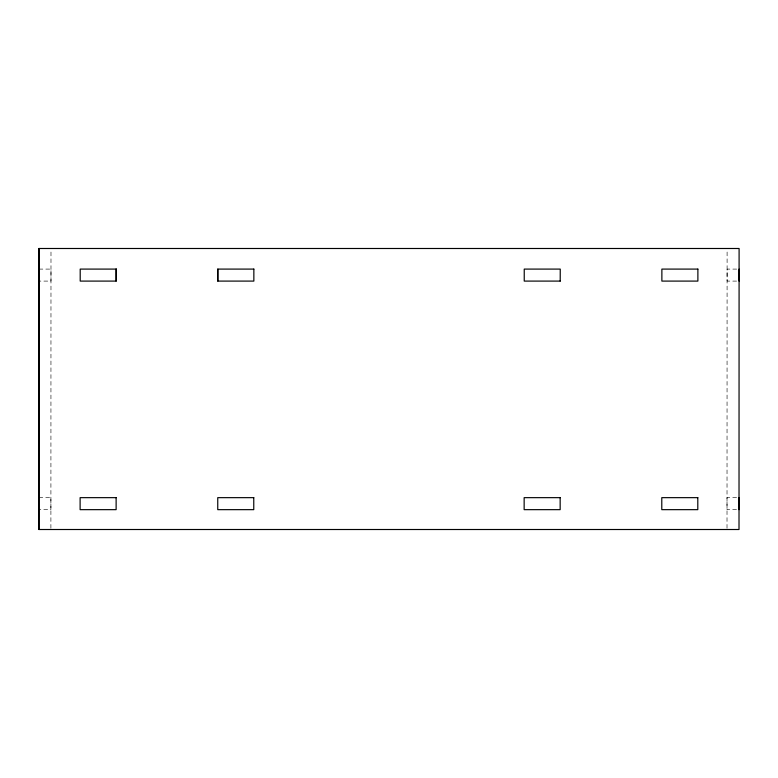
<?xml version="1.0" encoding="UTF-8"?>
<svg xmlns="http://www.w3.org/2000/svg" width="778" height="778" viewBox="0 0 778 778"><rect width="100%" height="100%" fill="white"/><g stroke="black" fill="none" stroke-linecap="round" stroke-linejoin="round"><path stroke-width="0.58" stroke-dasharray="3.89 2.92" d="M50.901 528.291L50.988 249.709M727.012 528.291L727.099 249.709M38.988 269.091L50.988 269.091L50.988 281.091L38.988 281.091M736.698 269.091L727.099 269.091L727.099 281.091L739.1 281.091M38.9 497.657L50.901 497.657L50.901 509.658L38.9 509.658M736.61 497.657L727.012 497.657L727.012 509.658L739.012 509.658"/><path stroke-width="1.17" d="M38.9 529.507L38.9 248.493L739.1 248.493L739.012 529.507L38.9 529.507L38.988 248.493M560.248 281.091L524.236 281.091L524.236 269.091L560.248 269.091L560.199 281.091M739.1 269.091L739.1 281.091M739.012 497.657L739.012 509.658M217.84 269.091L217.84 281.091M116.126 269.091L116.126 281.091M116.214 269.091L80.202 269.091L80.202 281.091L116.214 281.091L116.214 269.091M253.852 269.091L217.752 269.091L217.752 281.091L253.852 281.091L253.852 269.091M697.885 269.091L661.874 269.091L661.874 281.091L697.885 281.091L697.885 269.091M116.126 497.657L80.115 497.657L80.115 509.658L116.126 509.658L116.126 497.657M253.764 497.657L217.752 497.657L217.752 509.658L253.764 509.658L253.764 497.657M560.16 497.657L524.148 497.657L524.148 509.658L560.16 509.658L560.16 497.657M697.798 497.657L661.786 497.657L661.786 509.658L697.798 509.658L697.798 497.657"/></g></svg>
